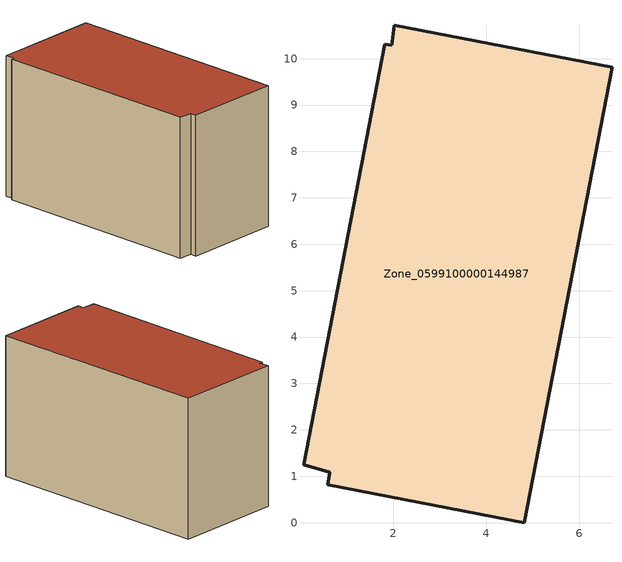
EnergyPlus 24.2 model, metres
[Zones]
Zone_0599100000144987
 floor ground (C_G): 0.63,1.08 0.06,1.25 1.82,10.31 1.96,10.29 2.02,10.72 6.71,9.81 4.82,0 0.59,0.82 z0
 wall outside (C_F): 6.71,9.81 2.02,10.72 1.96,10.29 1.82,10.31 0.06,1.25 0.63,1.08 0.59,0.82 4.82,0 6.71,9.81 z0:6.14
 roof outside (C_R): 1.96,10.29 1.82,10.31 0.06,1.25 0.63,1.08 0.59,0.82 4.82,0 6.71,9.81 2.02,10.72 z6.14
[BUILDING]
Pand.0599100000144987: North Axis=0; Terrain=City; Loads Convergence Tolerance Value=0.04; Temperature Convergence Tolerance Value=0.4; Solar Distribution=FullExterior; Maximum Number of Warmup Days=25; Minimum Number of Warmup Days=1
[Site:Location]
Rotterdam.The.Hague.AP_ZH_NLD Design_Conditions: Latitude=51.96; Longitude=4.45; Time Zone=1; Elevation=-4.5
[SITE:GROUNDTEMPERATURE:BUILDINGSURFACE]
18, 18, 18, 18, 18, 18, 18, 18, 18, 18, 18, 18
[MATERIAL] Thermal Absorptance=0.9; Solar Absorptance=0.7; Visible Absorptance=0.7
Name | Roughness | Thickness | Conductivity | Density | Specific Heat
G.TC.1946-1964 | MediumSmooth | 0.15 | 1 | 540 | 1210
F.TC.1946-1964 | Rough | 0.3 | 0.857143 | 1920 | 840
R.TC.1946-1964 | MediumRough | 0.2 | 0.235294 | 1500 | 1000
[CONSTRUCTION]
C_G: G.TC.1946-1964
C_F: F.TC.1946-1964
C_R: R.TC.1946-1964
[ZONE]
Zone_0599100000144987: Type=1; Multiplier=1; Ceiling Height=Autocalculate; Volume=Autocalculate; Floor Area=autocalculate; Part of Total Floor Area=Yes
[ZONEINFILTRATION:DESIGNFLOWRATE]
Infil_Zone_0599100000144987: Zone or ZoneList or Space or SpaceList=Zone_0599100000144987; Schedule=AlwaysOn; Design Flow Rate Calculation Method=Flow/Area; Flow Rate per Floor Area=0.003; Constant Term Coefficient=1; Temperature Term Coefficient=0; Velocity Term Coefficient=0; Velocity Squared Term Coefficient=0
[HVACTEMPLATE:ZONE:IDEALLOADSAIRSYSTEM]
Zone_0599100000144987: Maximum Heating Supply Air Temperature=50; Minimum Cooling Supply Air Temperature=13; Maximum Heating Supply Air Humidity Ratio=0.0156; Minimum Cooling Supply Air Humidity Ratio=0.0077; Heating Limit=NoLimit; Cooling Limit=NoLimit; Dehumidification Control Type=ConstantSensibleHeatRatio; Cooling Sensible Heat Ratio=0.7; Dehumidification Setpoint=60; Humidification Control Type=None; Humidification Setpoint=30; Outdoor Air Method=None; Outdoor Air Flow Rate per Person=0.00944; Outdoor Air Flow Rate per Zone Floor Area=0; Outdoor Air Flow Rate per Zone=0; Demand Controlled Ventilation Type=None; Outdoor Air Economizer Type=NoEconomizer; Heat Recovery Type=None; Sensible Heat Recovery Effectiveness=0.7; Latent Heat Recovery Effectiveness=0.65
[ZONECONTROL:THERMOSTAT]
ThermostatControl_Zone_0599100000144987: Zone or ZoneList=Zone_0599100000144987; Control Type Schedule=DualSetpointControlType; Control 1=Thermostat_Zone_0599100000144987; Temperature Difference Between Cutout And Setpoint=0
[THERMOSTATSETPOINT:DUALSETPOINT]
Thermostat_Zone_0599100000144987: Heating Setpoint Temperature Schedule=HeatingSetpoint_Zone_0599100000144987; Cooling Setpoint Temperature Schedule=CoolingSetpoint_Zone_0599100000144987
[SCHEDULE:COMPACT]
HeatingSetpoint_Zone_0599100000144987: Through: 12/31, For: AllDays, Until: 24:00, 21
CoolingSetpoint_Zone_0599100000144987: Through: 12/31, For: AllDays, Until: 24:00, 24
DualSetpointControlType: Through: 12/31, For: AllDays, Until: 24:00, 4
AlwaysOn: Through: 12/31, For: AllDays, Until: 24:00, 1
